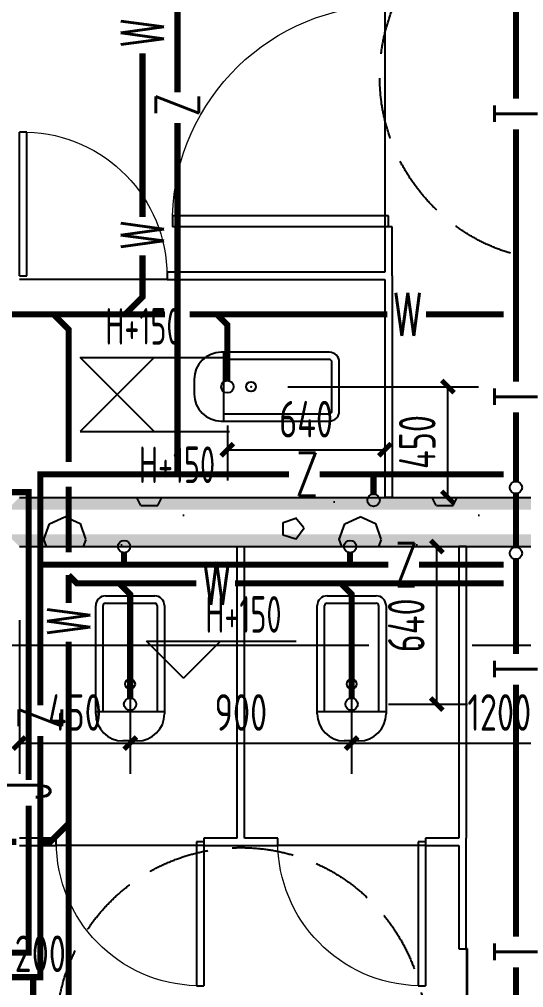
# Model space of a CAD drawing. Extents: x 175123 to 260190, y 15257 to 44959.
# Drawn here: x 185360 to 187409, y 36729 to 40664 of the extents above; entities that cross this region are included whole.
import ezdxf
from ezdxf.enums import TextEntityAlignment as Align
from ezdxf.xclip import XClip

# ---------------------------------------------------------------- set-up
doc = ezdxf.new("R2010")
doc.units = 0
doc.header["$LTSCALE"] = 1000
doc.header["$MEASUREMENT"] = 0
doc.header["$XCLIPFRAME"] = 2
for name, pattern in [('13#结构梁$0$X-104 13#平面$0$DOTE', [2.4200000000000004, 2, -0.2, 0.02, -0.2]), ('X-104 13#平面$0$DASH', [0.35, 0.25, -0.1]), ('X-104 13#平面$0$DOTE', [2.4200000000000004, 2, -0.2, 0.02, -0.2])]:
    doc.linetypes.add(name, pattern=pattern)
for name, color, linetype in [('01-标注_标高', 200, 'Continuous'), ('13#结构梁$0$X-104 13#平面$0$A_AXIS-轴线', 36, '13#结构梁$0$X-104 13#平面$0$DOTE'), ('AXIS_TEXT', 7, 'Continuous'), ('EQUIP_污水', 7, 'Continuous'), ('PIPE-中水', 122, 'Continuous'), ('PIPE-污水', 2, 'Continuous'), ('PIPE-给水', 3, 'Continuous'), ('PIPE-通气', 30, 'Continuous'), ('PUB_WALL', 9, 'Continuous'), ('TEXT_中水', 7, 'Continuous'), ('TEXT_污水', 7, 'Continuous'), ('TEXT_给水', 7, 'Continuous'), ('TEXT_通气', 7, 'Continuous'), ('TWT_DIM', 3, 'Continuous'), ('VPIPE-中水', 122, 'TG_Z'), ('VPIPE-通气', 3, 'Continuous'), ('X-104 13#平面$0$A-I_卫-洁具', 241, 'Continuous'), ('X-104 13#平面$0$A-I_卫-隔断', 214, 'Continuous'), ('X-104 13#平面$0$A_AXIS-轴线', 36, 'X-104 13#平面$0$DOTE'), ('X-104 13#平面$1$05-填充_天正', 26, 'Continuous'), ('X-104 13#平面$1$A_STR-砌块墙', 121, 'Continuous'), ('图层1', 7, 'Continuous')]:
    doc.layers.add(name, color=color, linetype=linetype)
doc.styles.add('_TCH_DIM', font='ros1.shx', dxfattribs={"bigfont": 'jd.shx'})
doc.styles.add('_TCH_DIM_T3', font='ROS1', dxfattribs={"width": 0.8, "bigfont": 'JD'})
doc.styles.add('_TWT_PIPETEXT', font='SIMPLEX', dxfattribs={"width": 0.8, "height": 3.5, "bigfont": 'HZTXT'})
doc.styles.add('COMPLEX', font='COMPLEX')
doc.styles.add('TG_LINETYPE', font='SIMPLEX', dxfattribs={"width": 0.8, "height": 3, "bigfont": 'HZTXT'})
doc.styles.add('图签信息$0$华文细黑', font='STXIHEI.TTF', dxfattribs={"height": 10})
doc.linetypes.add('TG_Z', pattern='A,2,-0.3,["Z",TG_LINETYPE,S=0.1,R=0,X=-0.23,Y=-0.15],0', length=2.3)
doc.dimstyles.new('_TWT_ARCH&&50', dxfattribs={"dimtxt": 148.75, "dimasz": 50, "dimexe": 125, "dimexo": 150, "dimgap": 50, "dimtad": 1, "dimdec": 0, "dimzin": 0, "dimdsep": 46, "dimtxsty": '_TCH_DIM_T3', "dimblk": 'ARCHTICK', "dimcen": 0.09, "dimclrt": 7, "dimazin": 2, "dimtfac": 1, "dimtdec": 0, "dimtix": 1, "dimtmove": 2, "dimatfit": 3, "dimfxl": 0, "dimtolj": 1, "dimtzin": 0, "dimarcsym": 0})

# ---------------------------------------------------------------- blocks, each defined once
blk = doc.blocks.new('X-104 13#平面')
at = {"layer": 'PUB_WALL'}
for points in [[(50300.00000000657, 14999.99999999969), (53300.00000000657, 14999.99999999969), (53350.00000000649, 14949.99999999972), (50250.00000000645, 14949.99999999972)], [(50300.00000000648, 14799.99999999969), (53300.00000000651, 14799.99999999969), (53350.00000000651, 14849.99999999969), (50250.00000000661, 14849.99999999969)]]:
    blk.add_hatch(color=0, dxfattribs=at).paths.add_polyline_path(points)
at = {"layer": 'X-104 13#平面$1$05-填充_天正'}
h = blk.add_hatch(dxfattribs=at)
h.set_pattern_fill('加气混凝土', color=0, scale=100, style=0)
h.set_pattern_definition([(0, (354, -366), (600, 1200), [0, -1200]), (0, (-348, -528), (600, 1200), [0, -1200]), (0, (42, -540), (600, 1200), [0, -1200]), (0, (468, -186), (600, 1200), [0, -1200]), (0, (-30, -600), (600, 1200), [0, -1200]), (0, (588, 570), (600, 1200), [0, -1200]), (0, (222, 474), (600, 1200), [0, -1200]), (0, (413.9999999999999, 324), (600, 1200), [0, -1200]), (0, (-564, 300), (600, 1200), [0, -1200]), (0, (24, 246), (600, 1200), [0, -1200]), (0, (-204, -60), (600, 1200), [0, -1200]), (0, (-192, -509.9999999999999), (600, 1200), [0, -1200]), (0, (258, -558), (600, 1200), [0, -1200]), (0, (588, -30), (600, 1200), [0, -1200]), (0, (-534, -216), (600, 1200), [0, -1200]), (0, (-432, -12), (600, 1200), [0, -1200]), (0, (36, -96), (600, 1200), [0, -1200]), (0, (-132, -270), (600, 1200), [0, -1200]), (0, (-228, 126), (600, 1200), [0, -1200]), (0, (-78, 576), (600, 1200), [0, -1200]), (0, (-486.0000000000001, -468), (600, 1200), [0, -1200]), (0, (174, 330), (600, 1200), [0, -1200]), (0, (-384, 348), (600, 1200), [0, -1200]), (0, (-480, 504), (600, 1200), [0, -1200]), (130.601294, (514.285716, 194.285712), (-2999.999966861969, 3600.000015739533), [52.683108, -22074.222]), (18.4349488, (428.571432, 217.142856), (2999.999988936139, 1199.999991146445), [54.21048, -7535.2558]), (90, (428.571432, 165.714288), (600.0000000000001, 1200), [51.428568, -2348.5713]), (161.565051, (480, 148.571424), (-3000.000015105215, 1199.999910544823), [54.21048, -7535.2558]), (53.1301023, (480, 148.571424), (600.0000011342403, 1199.99999943288), [57.14286, -5942.856999999999]), (135, (525.714288, -462.85704), (-600.0000725322863, 1199.999918790402), [48.48732, -3345.6252]), (45, (457.142856, -462.85704), (599.9999961647541, 1199.999995157935), [48.48732, -3345.6252]), (135, (491.428572, -497.1428400000001), (-600.0000725322863, 1199.999918790402), [48.48732, -3345.6252]), (45, (491.428572, -497.1428400000001), (599.9999961647541, 1199.999995157935), [48.48732, -3345.6252]), (116.565051, (-51.42852, 342.857148), (-0.0001043859734650709, 2399.999934707041), [63.887652, -1277.753]), (180, (-79.99991999999999, 399.999996), (-599.9999999999998, 1200), [68.571432, -1131.4285]), (63.43494880000001, (-177.1428, 342.857148), (5.432290706153253e-06, 2399.999988372672), [63.887652, -1277.753]), (116.565051, (-148.5714, 285.714288), (-0.0001043859734650709, 2399.999934707041), [63.887652, -1277.753]), (0, (-148.5714, 285.714288), (600, 1200), [68.571432, -1131.4285]), (63.43494880000001, (-79.99991999999999, 285.714288), (5.432290706153253e-06, 2399.999988372672), [63.887652, -1277.753]), (107.102728, (399.999996, -62.85708000000001), (-1799.999931184909, 6000.000009680287), [77.72269200000001, -32565.805]), (143.972626, (377.142852, 11.428572), (-11399.99985547618, 8399.999990492668), [77.72269200000001, -16244.04]), (180, (314.285712, 57.14286), (-599.9999999999998, 1200), [74.285712, -1125.7142]), (36.02737329999999, (177.14286, 11.428572), (11399.99991575318, 8399.99990944439), [77.72269200000001, -16244.04]), (71.5650511, (154.285716, -57.14279999999999), (1800.000009240657, 5999.99998966958), [72.280632, -7517.185600000001]), (107.102728, (177.14286, -131.42856), (-1799.999931184909, 6000.000009680287), [77.72269200000001, -32565.805]), (143.972626, (240, -177.1428), (-11399.99985547618, 8399.999990492668), [77.72269200000001, -16244.04]), (0, (240, -177.1428), (600, 1200), [74.285712, -1125.7142]), (36.02737329999999, (314.285712, -177.1428), (11399.99991575318, 8399.99990944439), [77.72269200000001, -16244.04]), (71.5650511, (377.142852, -131.42856), (1800.000009240657, 5999.99998966958), [72.280632, -7517.185600000001]), (150.255118, (411.428568, 497.142852), (-1800.000004260273, 1199.999985130039), [46.07004, -9628.639200000001]), (90, (371.428572, 474.28572), (600.0000000000001, 1200), [45.714288, -2354.2855]), (29.7448813, (371.428572, 474.28572), (1800.000001060037, 1199.999994395642), [46.07004, -9628.639200000001]), (116.565051, (131.428572, -354.28572), (-0.0001043859734650709, 2399.999934707041), [63.887652, -1277.753]), (168.690067, (102.857148, -297.1428), (-5400.000004006199, 1199.999969888218), [58.274508, -12179.371]), (41.18592510000001, (0, -325.7142), (14999.99990911732, 13199.99988457684), [60.743688, -25451.604]), (90, (0, -382.85712), (600.0000000000001, 1200), [57.14286, -2342.857]), (138.814074, (45.714288, -422.85708), (-14999.99973338043, 13200.0000840726), [60.743688, -25451.604]), (16.6992442, (45.714288, -422.85708), (19799.99985103278, 5999.99993715613), [59.6589, -24997.075]), (60.9453959, (102.857148, -405.71424), (599.9999984077513, 1199.99998938541), [58.83217200000001, -24650.679]), (109.983106, (-371.42856, 148.571424), (-3000.000011299861, 8399.999977770043), [66.88400399999998, -28024.39499999999]), (155.556045, (-394.28568, 211.428576), (-7800.000029732115, 3599.999925205931), [69.045972, -28930.263]), (24.4439547, (-519.99996, 211.428576), (7800.000003890955, 3599.999982684802), [69.045972, -28930.263]), (70.01689340000001, (-542.85708, 148.571424), (3000.000009044286, 8399.999979161448), [66.88400399999999, -28024.395]), (109.983106, (-519.99996, 85.71428399999999), (-3000.000011299861, 8399.999977770043), [66.88400399999998, -28024.39499999999]), (160.016893, (-457.14276, 62.85714), (-3000.000001763259, 1199.999945333349), [66.88400399999999, -13978.755]), (19.9831065, (-457.14276, 62.85714), (2999.999983528817, 1199.999998096056), [66.88400399999999, -13978.755]), (70.01689340000001, (-394.28568, 85.71428399999999), (3000.000009044286, 8399.999979161448), [66.88400399999999, -28024.395]), (122.005383, (74.285712, 39.999996), (-600.0000805229399, 1199.999938741572), [53.908464, -11266.868]), (18.4349488, (-5.71428, 68.571432), (2999.999988936139, 1199.999991146445), [54.21048, -7535.2558]), (90, (-5.71428, 17.142852), (600.0000000000001, 1200), [51.428568, -2348.5713]), (161.565051, (45.714288, 0), (-3000.000015105215, 1199.999910544823), [54.21048, -7535.2558]), (54.46232220000002, (45.714288, 0), (4199.999993914518, 5999.999991012131), [49.15614, -20596.423]), (116.565051, (-274.28568, -251.42856), (-0.0001043859734650709, 2399.999934707041), [63.887652, -1277.753]), (180, (-302.85708, -194.28564), (-599.9999999999998, 1200), [62.85714, -1137.1428]), (59.0362434, (-399.99996, -251.42856), (600.000001953063, 1199.999994175555), [66.63945599999998, -13927.644]), (120.963756, (-365.71428, -308.57136), (-600.0000819959288, 1199.999944893199), [66.639456, -13927.644]), (0, (-365.71428, -308.57136), (600, 1200), [62.85714, -1137.1428]), (63.43494880000001, (-302.85708, -308.57136), (5.432290706153253e-06, 2399.999988372672), [63.887652, -1277.753])])
h.paths.add_polyline_path([(50250.00000000645, 14949.99999999972), (50250.00000000661, 14849.99999999969), (50300.00000000648, 14799.99999999969), (53300.00000000651, 14799.99999999969), (53350.00000000651, 14849.99999999969), (53366.66666667321, 14899.99999999969), (53350.00000000649, 14949.99999999972), (53300.00000000657, 14999.99999999969), (50300.00000000657, 14999.99999999969)])
at = {"color": 0}
for p, q in [((50300.00000000795, 15899.99999999969), (50300.00000000795, 16484.99999999969)), ((50330.00000000795, 16484.99999999969), (50300.00000000795, 16484.99999999969)), ((50330.00000000795, 15899.99999999969), (50330.00000000795, 16484.99999999969)), ((51800.00000000658, 16144.99999998814), (50922.50000000658, 16144.99999998814)), ((50922.50000000658, 16144.99999998814), (50922.50000000658, 16099.99999998814)), ((51800.00000000658, 16099.99999998814), (51800.00000000658, 16144.99999998814)), ((51800.00000000658, 16099.99999998814), (50922.50000000658, 16099.99999998814)), ((50300.00000000795, 15899.99999999969), (50330.00000000795, 15899.99999999969)), ((51559.99999999657, 15589.78343880493, 1e-08), (51120.34357101681, 15589.78343880493, 1e-08)), ((51130.34357101682, 15310.21656119445, 1e-08), (51130.34357101681, 15589.78343880493, 1e-08)), ((51559.99999999657, 15559.78343880494, 1e-08), (51130.34357101681, 15559.78343880493, 1e-08)), ((51569.99999999658, 15350.21656119445, 1e-08), (51569.99999999657, 15549.78343880493, 1e-08)), ((51599.99999999658, 15350.21656119445, 1e-08), (51599.99999999657, 15549.78343880493, 1e-08)), ((51010.34357101681, 15479.78343880493, 1e-08), (51010.34357101681, 15420.21656119445, 1e-08)), ((51120.34357101681, 15310.21656119445, 1e-08), (51559.99999999658, 15310.21656119445, 1e-08)), ((51130.34357101681, 15340.21656119445, 1e-08), (51559.99999999658, 15340.21656119445, 1e-08)), ((50650.21656120129, 14599.99999998968, 1e-08), (50849.78343881178, 14599.99999998968, 1e-08)), ((51550.21656120129, 14599.99999998968, 1e-08), (51749.78343881178, 14599.99999998968, 1e-08)), ((50650.21656120129, 14569.99999998968, 1e-08), (50849.78343881178, 14569.99999998968, 1e-08)), ((51550.21656120129, 14569.99999998968, 1e-08), (51749.78343881178, 14569.99999998968, 1e-08)), ((50610.2165612013, 14120.34357100992, 1e-08), (50610.2165612013, 14559.99999998968, 1e-08)), ((50640.2165612013, 14130.34357100992, 1e-08), (50640.2165612013, 14559.99999998968, 1e-08)), ((50859.78343881178, 14559.99999998968, 1e-08), (50859.78343881178, 14130.34357100992, 1e-08)), ((50889.78343881178, 14559.99999998968, 1e-08), (50889.78343881178, 14120.34357100992, 1e-08)), ((51510.2165612013, 14120.34357100992, 1e-08), (51510.2165612013, 14559.99999998968, 1e-08)), ((51540.2165612013, 14130.34357100992, 1e-08), (51540.2165612013, 14559.99999998968, 1e-08)), ((51759.78343881178, 14559.99999998968, 1e-08), (51759.78343881178, 14130.34357100992, 1e-08)), ((51789.78343881178, 14559.99999998968, 1e-08), (51789.78343881178, 14120.34357100992, 1e-08)), ((50610.2165612013, 14130.34357100992, 1e-08), (50889.78343881178, 14130.34357100992, 1e-08)), ((51510.2165612013, 14130.34357100992, 1e-08), (51789.78343881178, 14130.34357100992, 1e-08)), ((50779.78343881178, 14010.34357100992, 1e-08), (50720.2165612013, 14010.34357100992, 1e-08)), ((51679.78343881178, 14010.34357100992, 1e-08), (51620.2165612013, 14010.34357100992, 1e-08)), ((51020.00000000653, 13599.99999999962), (51020.00000000653, 13014.99999999962)), ((51050.00000000653, 13599.99999999962), (51020.00000000653, 13599.99999999962)), ((51050.00000000653, 13599.99999999962), (51050.00000000653, 13014.99999999962)), ((51920.00000000612, 13599.99999999962), (51920.00000000612, 13014.99999999962)), ((51950.00000000612, 13599.99999999962), (51920.00000000612, 13599.99999999962)), ((51950.00000000612, 13599.99999999962), (51950.00000000612, 13014.99999999962)), ((51020.00000000653, 13014.99999999962), (51050.00000000653, 13014.99999999962)), ((51920.00000000612, 13014.99999999962), (51950.00000000612, 13014.99999999962))]:
    blk.add_line(p, q, dxfattribs=at)
at = {"color": 0, "linetype": 'Continuous'}
for p, q in [((52115.00000000658, 13164.99999998803), (52116.35079747384, 13164.99999998803)), ((52120.59854015083, 13164.99999998803), (52116.35079747384, 13164.99999998803)), ((52116.35079747384, 13164.99999998803), (52116.35079747384, 12264.99999998803)), ((52120.59854015083, 12264.99999998803), (52120.59854015083, 13164.99999998803))]:
    blk.add_line(p, q, dxfattribs=at)
at = {"color": 0}
for centre in [(51241.38539879512, 15449.99999999969, 1e-08), (50750.00000000653, 14241.38539878821, 1e-08), (51650.00000000653, 14241.38539878821, 1e-08)]:
    blk.add_circle(centre, 20, dxfattribs=at)
for centre, radius, start, end in [((51120.34357101681, 15479.78343880493, 1e-08), 110, 90, 180), ((51559.99999999657, 15549.78343880493, 1e-08), 40, 0, 90), ((51559.99999999657, 15549.78343880494, 1e-08), 10, 0, 90), ((51120.34357101681, 15420.21656119445, 1e-08), 110, 180, 270), ((51559.99999999658, 15350.21656119445, 1e-08), 10, 270, 0), ((51559.99999999659, 15350.21656119445, 1e-08), 39.99999999999636, 269.9999999999896, 359.9999999999948), ((50650.21656120129, 14559.99999998968, 1e-08), 39.99999999999272, 90, 180.0000000000053), ((50849.78343881178, 14559.99999998968, 1e-08), 40, 0, 90), ((51550.21656120129, 14559.99999998968, 1e-08), 39.99999999999272, 90, 180.0000000000053), ((51749.78343881178, 14559.99999998968, 1e-08), 40, 0, 90), ((50650.2165612013, 14559.99999998968, 1e-08), 10, 90, 180), ((50849.78343881178, 14559.99999998968, 1e-08), 10, 0, 90), ((51550.2165612013, 14559.99999998968, 1e-08), 10, 90, 180), ((51749.78343881178, 14559.99999998968, 1e-08), 10, 0, 90), ((50720.2165612013, 14120.34357100992, 1e-08), 110, 180.000000000001, 270), ((50779.78343881178, 14120.34357100992, 1e-08), 110, 270, 0), ((51620.2165612013, 14120.34357100992, 1e-08), 110, 180.000000000001, 270), ((51679.78343881178, 14120.34357100992, 1e-08), 110, 270, 0)]:
    blk.add_arc(centre, radius, start, end, dxfattribs=at)
at = {"color": 0, "lineweight": 13, "extrusion": (0, 0, -0.9999999999999998)}
blk.add_ellipse((51800.00000000658, 16122.49999998814), major_axis=(-620.4862004911975, 620.4862004911975), ratio=0.999999999999996, start_param=5.523430979922254, end_param=7.068583470577036, dxfattribs=at)
at = {"color": 0, "lineweight": 13, "extrusion": (0, 0, -1)}
for centre, start_param, end_param in [((50315.00000000795, 15899.99999999969), 0.8110419995375664, 2.356194490192344), ((51035.00000000653, 13599.99999999962), 3.95263465312736, 5.497787143782137), ((51935.00000000612, 13599.99999999962), 3.95263465312736, 5.497787143782137)]:
    blk.add_ellipse(centre, major_axis=(-413.6574669941309, 413.6574669941307), ratio=0.9999999999999988, start_param=start_param, end_param=end_param, dxfattribs=at)
at = {"color": 0}
for p in [(51241.38539879512, 15449.99999999969, 1e-08), (51600.00000000658, 15449.99999999969), (50750.00000000653, 14599.99999999968), (51650.00000000653, 14599.99999999968), (50750.00000000653, 14241.38539878821, 1e-08), (51650.00000000653, 14241.38539878821, 1e-08)]:
    blk.add_point(p, dxfattribs=at)
at = {"layer": '13#结构梁$0$X-104 13#平面$0$A_AXIS-轴线', "color": 0, "linetype": '13#结构梁$0$X-104 13#平面$0$DOTE'}
blk.add_line((60408.42161477101, 80399.99996565212), (-2925.015303174965, 80400.00071360095), dxfattribs=at)
at = {"layer": 'X-104 13#平面$0$A-I_卫-洁具', "color": 0, "linetype": 'X-104 13#平面$0$DASH'}
for centre in [(52514.05931684322, 16709.77719068032), (51200.00000000597, 12826.5709121621)]:
    blk.add_circle(centre, 750, dxfattribs=at)
at = {"layer": 'X-104 13#平面$0$A-I_卫-隔断', "color": 0}
for p, q in [((51785.00000000658, 16999.99999998814), (51785.00000000658, 16099.99999998814)), ((51815.00000000658, 16099.99999998908), (51785.00000000656, 16099.99999998907)), ((51785.00000000656, 16099.99999998907), (51785.00000000657, 15914.99999999967)), ((51815.00000000658, 15899.99999999969), (51815.00000000658, 16099.99999998908)), ((51785.00000000657, 15914.99999999967), (50900.00000000795, 15914.99999999966)), ((50900.00000000795, 15914.99999999966), (50900.00000000795, 15884.99999999971)), ((51815.00000000658, 15899.99999999969), (51815.00000000658, 14999.99999999969)), ((50900.00000000795, 15884.99999999969), (50300.00000000795, 15884.99999999969)), ((50900.00000000795, 15884.99999999971), (51785.00000000659, 15884.99999999967)), ((51785.00000000659, 15884.99999999967), (51785.00000000658, 14999.99999999969)), ((51815.00000000658, 14999.99999999969), (51785.00000000658, 14999.99999999969)), ((51185.00000000652, 13614.99999999973), (51185.00000000653, 14799.99999999968)), ((51185.00000000653, 14799.99999999968), (51215.00000000653, 14799.99999999968)), ((51215.00000000662, 13614.9999999996), (51215.00000000653, 14799.99999999968)), ((52085.00000000658, 14799.99999999968), (52085.00000000658, 13614.9999999996)), ((52115.00000000658, 14799.99999999968), (52085.00000000658, 14799.99999999968)), ((52115.00000000658, 14799.99999999968), (52115.00000000658, 13614.99999999962)), ((50450.00000000596, 13614.99999999984), (50300.00000000666, 13614.99999999973)), ((50300.00000000644, 13584.9999999996), (50450.00000000596, 13584.99999999953)), ((50450.00000000596, 13584.99999999953), (50450.00000000596, 13614.99999999984)), ((51050.00000000653, 13584.99999999962), (50450.00000000653, 13584.99999999962)), ((51185.00000000652, 13614.99999999973), (51050.00000000597, 13614.99999999984)), ((51050.00000000597, 13614.99999999984), (51050.00000000597, 13584.99999999955)), ((51050.00000000597, 13584.99999999955), (51200.00000000653, 13584.99999999962)), ((51200.00000000653, 13584.99999999962), (51350.00000000596, 13584.99999999965)), ((51350.00000000596, 13614.99999999959), (51215.00000000662, 13614.9999999996)), ((51350.00000000596, 13584.99999999965), (51350.00000000596, 13614.99999999959)), ((51950.00000000612, 13584.99999999962), (51350.00000000612, 13584.99999999962)), ((52085.00000000658, 13614.9999999996), (51950.00000000596, 13614.99999999959)), ((51950.00000000596, 13614.99999999959), (51950.00000000597, 13584.99999999963)), ((51950.00000000597, 13584.99999999963), (52085.00000000658, 13584.99999999961)), ((52085.00000000658, 13584.99999999961), (52085.00000000655, 13164.99999998808)), ((52115.00000000658, 13164.99999998808), (52115.00000000658, 13614.99999999962)), ((52085.00000000655, 13164.99999998808), (52115.00000000658, 13164.99999998808))]:
    blk.add_line(p, q, dxfattribs=at)
at = {"layer": 'X-104 13#平面$0$A_AXIS-轴线', "color": 0, "linetype": 'X-104 13#平面$0$DOTE'}
for p, q in [((60408.42140219617, 80400), (-2925.01551574981, 80400)), ((39500, 14400.00000000007), (60408.42140219617, 14400.00000000009))]:
    blk.add_line(p, q, dxfattribs=at)
at = {"layer": 'X-104 13#平面$1$A_STR-砌块墙', "color": 0}
for p, q in [((50300.00000000657, 14999.99999999969), (53300.00000000657, 14999.99999999969)), ((50300.00000000648, 14799.99999999969), (53300.00000000651, 14799.99999999969))]:
    blk.add_line(p, q, dxfattribs=at)
at = {"color": 0, "style": '图签信息$0$华文细黑'}
for p in [(72170.31718589018, 105564.7669967284), (72170.31718589018, 43164.7669967284), (72170.31718589018, -19235.2330032716)]:
    blk.add_attdef('200X', text='', height=100, dxfattribs=at).set_placement(p, align=Align.BOTTOM_RIGHT)
at = {"layer": 'AXIS_TEXT', "color": 0, "style": 'COMPLEX'}
for height, width, p, p2 in [(448, 1.041666666666667, (-399.9999999999992, 156296.2506267914), (7.958078640513122e-13, 156296.2506267914)), (448, 1.041666666666667, (7800, 156296.2506267914), (8200, 156296.2506267914)), (448, 1.041666666666667, (12300, 156296.2506267914), (12700, 156296.2506267914)), (448, 1.041666666666667, (21300, 156296.2506267914), (21700, 156296.2506267914)), (448, 1.041666666666667, (30300, 156296.2506267914), (30700, 156296.2506267914)), (448, 1.041666666666667, (39300, 156296.2506267914), (39700, 156296.2506267914)), (448, 1.041666666666667, (48300, 156296.2506267914), (48700, 156296.2506267914)), (448, 1.041666666666667, (57300, 156296.2506267914), (57700, 156296.2506267914)), (448, 1.041666666666667, (-7525.015515749811, 142576), (-7125.015515749811, 142576)), (448, 1.041666666666667, (64743.47067045257, 142576), (65143.47067045257, 142576)), (448, 1.041666666666667, (-7525.015515749811, 139476.0000000001), (-7125.015515749811, 139476.0000000001)), (448, 1.041666666666667, (64743.47067045257, 138976.0000000001), (65143.47067045257, 138976.0000000001)), (448, 1.041666666666667, (-7525.015515749812, 133576), (-7125.015515749812, 133576)), (448, 1.041666666666667, (64743.47067045257, 133576), (65143.47067045257, 133576)), (448, 1.041666666666667, (-7525.015515749812, 124576), (-7125.015515749812, 124576)), (448, 1.041666666666667, (64743.47067045257, 124576), (65143.47067045257, 124576)), (448, 1.041666666666667, (-400.0000000000014, 112775.0139663166), (-1.335820343228988e-12, 112775.0139663166)), (448, 1.041666666666667, (7799.999999999998, 112775.0139663166), (8199.999999999998, 112775.0139663166)), (448, 1.041666666666667, (12300, 112775.0139663166), (12700, 112775.0139663166)), (448, 1.041666666666667, (21300, 112775.0139663166), (21700, 112775.0139663166)), (448, 1.041666666666667, (30300, 112775.0139663166), (30700, 112775.0139663166)), (448, 1.041666666666667, (39300, 112775.0139663166), (39700, 112775.0139663166)), (448, 1.041666666666667, (48300, 112775.0139663166), (48700, 112775.0139663166)), (448, 1.041666666666667, (57300, 112775.0139663166), (57700, 112775.0139663166)), (448, 1.041666666666667, (-399.999999999999, 89896.25062679139), (1.051603248924948e-12, 89896.25062679139)), (448, 1.041666666666667, (7800.000000000002, 89896.25062679139), (8200.000000000002, 89896.25062679139)), (448, 1.041666666666667, (12300, 89896.25062679139), (12700, 89896.25062679139)), (448, 1.041666666666667, (21300, 89896.25062679139), (21700, 89896.25062679139)), (448, 1.041666666666667, (30300, 89896.25062679139), (30700, 89896.25062679139)), (448, 1.041666666666667, (39300, 89896.25062679139), (39700, 89896.25062679139)), (448, 1.041666666666667, (48300, 89896.25062679139), (48700, 89896.25062679139)), (448, 1.041666666666667, (57300, 89896.25062679139), (57700, 89896.25062679139)), (448, 1.041666666666667, (-7525.015515749811, 80176), (-7125.015515749811, 80176)), (448, 1.041666666666667, (64743.47067045257, 80176), (65143.47067045257, 80176)), (448, 1.041666666666667, (-7525.015515749811, 77076.00000000009), (-7125.015515749811, 77076.00000000009)), (448, 1.041666666666667, (64743.47067045257, 76576.00000000009), (65143.47067045257, 76576.00000000009)), (448, 1.041666666666667, (-7525.015515749812, 71176.00000000003), (-7125.015515749812, 71176.00000000003)), (448, 1.041666666666667, (64743.47067045257, 71176.00000000003), (65143.47067045257, 71176.00000000003)), (448, 1.041666666666667, (-7525.015515749812, 62176), (-7125.015515749812, 62176)), (448, 1.041666666666667, (64743.47067045257, 62176), (65143.47067045257, 62176)), (448, 1.041666666666667, (-400.0000000000003, 50375.01396631659), (-3.410605131648481e-13, 50375.01396631659)), (448, 1.041666666666667, (7800, 50375.01396631659), (8200, 50375.01396631659)), (448, 1.041666666666667, (12300, 50375.01396631659), (12700, 50375.01396631659)), (448, 1.041666666666667, (21300, 50375.01396631659), (21700, 50375.01396631659)), (448, 1.041666666666667, (30300, 50375.01396631659), (30700, 50375.01396631659)), (448, 1.041666666666667, (39300, 50375.01396631659), (39700, 50375.01396631659)), (448, 1.041666666666667, (48300, 50375.01396631659), (48700, 50375.01396631659)), (448, 1.041666666666667, (57300, 50375.01396631659), (57700, 50375.01396631659)), (448, 1.041666666666667, (-399.999999999999, 27496.25062679139), (1.051603248924948e-12, 27496.25062679139)), (448, 1.041666666666667, (7800.000000000002, 27496.25062679139), (8200.000000000002, 27496.25062679139)), (448, 1.041666666666667, (12300, 27496.25062679139), (12700, 27496.25062679139)), (448, 1.041666666666667, (21300, 27496.25062679139), (21700, 27496.25062679139)), (448, 1.041666666666667, (30300, 27496.25062679139), (30700, 27496.25062679139)), (448, 1.041666666666667, (39300, 27496.25062679139), (39700, 27496.25062679139)), (448, 1.041666666666667, (48300, 27496.25062679139), (48700, 27496.25062679139)), (448, 1.041666666666667, (57300, 27496.25062679139), (57700, 27496.25062679139)), (448, 1.041666666666667, (-7525.015515749811, 17776), (-7125.015515749811, 17776)), (448, 1.041666666666667, (64743.47067045257, 17776), (65143.47067045257, 17776)), (448, 1.041666666666667, (-7525.015515749811, 14676.00000000009), (-7125.015515749811, 14676.00000000009)), (448, 1.041666666666667, (64743.47067045257, 14176.00000000009), (65143.47067045257, 14176.00000000009)), (448, 1.041666666666667, (-7525.015515749812, 8776.000000000031), (-7125.015515749812, 8776.000000000031)), (448, 1.041666666666667, (64743.47067045257, 8776.00000000003), (65143.47067045257, 8776.00000000003)), (448.0000000000001, 1.041666666666666, (-7525.015515749812, -223.9999999999995), (-7125.015515749812, -223.9999999999995)), (448.0000000000001, 1.041666666666667, (64743.47067045257, -224.000000000001), (65143.47067045257, -224.000000000001)), (448, 1.041666666666667, (-400.0000000000003, -12024.98603368341), (-3.410605131648481e-13, -12024.98603368341)), (448, 1.041666666666667, (7800, -12024.98603368341), (8200, -12024.98603368341)), (448, 1.041666666666667, (12300, -12024.98603368341), (12700, -12024.98603368341)), (448, 1.041666666666667, (21300, -12024.98603368341), (21700, -12024.98603368341)), (448, 1.041666666666667, (30300, -12024.98603368341), (30700, -12024.98603368341)), (448, 1.041666666666667, (39300, -12024.98603368341), (39700, -12024.98603368341)), (448, 1.041666666666667, (48300, -12024.98603368341), (48700, -12024.98603368341)), (448, 1.041666666666667, (57300, -12024.98603368341), (57700, -12024.98603368341))]:
    blk.add_attdef('A', text='', height=height, dxfattribs=dict(at, width=width)).set_placement(p, p2, align=Align.FIT)
blk = doc.blocks.new('$TwtSys$00000147')
blk.add_circle((0, 0, 1e-08), 1)
blk = doc.blocks.new('_ArchTick')
at = {"color": 0, "linetype": 'ByBlock', "const_width": 0.4}
blk.add_lwpolyline([(-0.5, -0.5), (0.5, 0.5)], dxfattribs=at)
blk = doc.blocks.new('*D317')
at = {"layer": 'Defpoints', "color": 0}
for p in [(185059.8480037503, 37321.2047597428), (185259.8480041287, 37321.2047597428), (185259.8480041287, 36728.88240577184)]:
    blk.add_point(p, dxfattribs=at)
at = {"layer": 'TWT_DIM', "color": 0, "lineweight": -2}
for p, q in [((185059.8480037503, 37171.2047597428), (185059.8480037503, 36603.88240577184)), ((185259.8480041287, 37171.2047597428), (185259.8480041287, 36603.88240577184)), ((185059.8480037503, 36728.88240577184), (185259.8480041287, 36728.88240577184))]:
    blk.add_line(p, q, dxfattribs=at)
at = {"layer": 'TWT_DIM', "color": 0, "lineweight": -2, "xscale": 50, "yscale": 50, "zscale": 50, "rotation": 180}
blk.add_blockref('_ArchTick', (185059.8480037503, 36728.88240577184), dxfattribs=at)
at = {"layer": 'TWT_DIM', "color": 0, "lineweight": -2, "xscale": 50, "yscale": 50, "zscale": 50}
blk.add_blockref('_ArchTick', (185259.8480041287, 36728.88240577184), dxfattribs=at)
at = {"layer": 'TWT_DIM', "color": 7, "insert": (185444.8480041287, 36866.38240577184), "char_height": 148.75, "attachment_point": 5, "style": '_TCH_DIM_T3'}
blk.add_mtext('\\A1;200', dxfattribs=at)
blk = doc.blocks.new('*D321')
at = {"layer": 'Defpoints', "color": 0}
for p in [(186204.8480041286, 39163.70475974269), (186844.8480041286, 39163.70475974269), (186844.8480041286, 38914.67338414126)]:
    blk.add_point(p, dxfattribs=at)
at = {"layer": 'TWT_DIM', "color": 0, "lineweight": -2}
for p, q in [((186204.8480041286, 39013.70475974269), (186204.8480041286, 38789.67338414126)), ((186844.8480041286, 39013.70475974269), (186844.8480041286, 38789.67338414126)), ((186204.8480041286, 38914.67338414126), (186844.8480041286, 38914.67338414126))]:
    blk.add_line(p, q, dxfattribs=at)
at = {"layer": 'TWT_DIM', "color": 0, "lineweight": -2, "xscale": 50, "yscale": 50, "zscale": 50, "rotation": 180}
blk.add_blockref('_ArchTick', (186204.8480041286, 38914.67338414126), dxfattribs=at)
at = {"layer": 'TWT_DIM', "color": 0, "lineweight": -2, "xscale": 50, "yscale": 50, "zscale": 50}
blk.add_blockref('_ArchTick', (186844.8480041286, 38914.67338414126), dxfattribs=at)
at = {"layer": 'TWT_DIM', "color": 7, "insert": (186524.8480041286, 39039.04838414126), "char_height": 148.75, "attachment_point": 5, "style": '_TCH_DIM_T3'}
blk.add_mtext('\\A1;640', dxfattribs=at)
blk = doc.blocks.new('*D322')
at = {"layer": 'Defpoints', "color": 0}
for p in [(186301.2334029171, 39171.2047597427), (187100.9642970255, 39171.2047597427), (186301.2334029171, 38721.2047597427)]:
    blk.add_point(p, dxfattribs=at)
at = {"layer": 'TWT_DIM', "color": 0, "lineweight": -2}
for p, q in [((186451.2334029171, 39171.2047597427), (187225.9642970255, 39171.2047597427)), ((187100.9642970255, 38721.2047597427), (187100.9642970255, 39171.2047597427)), ((186451.2334029171, 38721.2047597427), (187225.9642970255, 38721.2047597427))]:
    blk.add_line(p, q, dxfattribs=at)
at = {"layer": 'TWT_DIM', "color": 0, "lineweight": -2, "xscale": 50, "yscale": 50, "zscale": 50}
for p, rotation in [((187100.9642970255, 39171.2047597427), 90), ((187100.9642970255, 38721.2047597427), 270)]:
    blk.add_blockref('_ArchTick', p, dxfattribs=dict(at, rotation=rotation))
at = {"layer": 'TWT_DIM', "color": 7, "insert": (186976.5892970255, 38946.20475974273), "char_height": 148.75, "attachment_point": 5, "rotation": 90, "style": '_TCH_DIM_T3'}
blk.add_mtext('\\A1;450', dxfattribs=at)
blk = doc.blocks.new('*D328')
at = {"layer": 'Defpoints', "color": 0}
for p in [(185359.8480041285, 38371.62107581727), (185809.8480041285, 38371.62107581727), (185809.8480041285, 37722.68889362653)]:
    blk.add_point(p, dxfattribs=at)
at = {"layer": 'TWT_DIM', "color": 0, "lineweight": -2}
for p, q in [((185359.8480041285, 38221.62107581727), (185359.8480041285, 37597.68889362653)), ((185809.8480041285, 38221.62107581727), (185809.8480041285, 37597.68889362653)), ((185359.8480041285, 37722.68889362653), (185809.8480041285, 37722.68889362653))]:
    blk.add_line(p, q, dxfattribs=at)
at = {"layer": 'TWT_DIM', "color": 0, "lineweight": -2, "xscale": 50, "yscale": 50, "zscale": 50, "rotation": 180}
blk.add_blockref('_ArchTick', (185359.8480041285, 37722.68889362653), dxfattribs=at)
at = {"layer": 'TWT_DIM', "color": 0, "lineweight": -2, "xscale": 50, "yscale": 50, "zscale": 50}
blk.add_blockref('_ArchTick', (185809.8480041285, 37722.68889362653), dxfattribs=at)
at = {"layer": 'TWT_DIM', "color": 7, "insert": (185584.8480041285, 37847.06389362653), "char_height": 148.75, "attachment_point": 5, "style": '_TCH_DIM_T3'}
blk.add_mtext('\\A1;450', dxfattribs=at)
blk = doc.blocks.new('*D329')
at = {"layer": 'Defpoints', "color": 0}
for p in [(185809.8480041285, 38371.62107581727), (186709.8480041285, 38371.62107581727), (186709.8480041285, 37722.68889362653)]:
    blk.add_point(p, dxfattribs=at)
at = {"layer": 'TWT_DIM', "color": 0, "lineweight": -2}
for p, q in [((185809.8480041285, 38221.62107581727), (185809.8480041285, 37597.68889362653)), ((186709.8480041285, 38221.62107581727), (186709.8480041285, 37597.68889362653)), ((185809.8480041285, 37722.68889362653), (186709.8480041285, 37722.68889362653))]:
    blk.add_line(p, q, dxfattribs=at)
at = {"layer": 'TWT_DIM', "color": 0, "lineweight": -2, "xscale": 50, "yscale": 50, "zscale": 50, "rotation": 180}
blk.add_blockref('_ArchTick', (185809.8480041285, 37722.68889362653), dxfattribs=at)
at = {"layer": 'TWT_DIM', "color": 0, "lineweight": -2, "xscale": 50, "yscale": 50, "zscale": 50}
blk.add_blockref('_ArchTick', (186709.8480041285, 37722.68889362653), dxfattribs=at)
at = {"layer": 'TWT_DIM', "color": 7, "insert": (186259.8480041285, 37847.06389362653), "char_height": 148.75, "attachment_point": 5, "style": '_TCH_DIM_T3'}
blk.add_mtext('\\A1;900', dxfattribs=at)
blk = doc.blocks.new('*D330')
at = {"layer": 'Defpoints', "color": 0}
for p in [(186709.8480041285, 38371.62107581727), (187909.8480041285, 38371.62107581727), (187909.8480041285, 37722.68889362653)]:
    blk.add_point(p, dxfattribs=at)
at = {"layer": 'TWT_DIM', "color": 0, "lineweight": -2}
for p, q in [((186709.8480041285, 38221.62107581727), (186709.8480041285, 37597.68889362653)), ((187909.8480041285, 38221.62107581727), (187909.8480041285, 37597.68889362653)), ((186709.8480041285, 37722.68889362653), (187909.8480041285, 37722.68889362653))]:
    blk.add_line(p, q, dxfattribs=at)
at = {"layer": 'TWT_DIM', "color": 0, "lineweight": -2, "xscale": 50, "yscale": 50, "zscale": 50, "rotation": 180}
blk.add_blockref('_ArchTick', (186709.8480041285, 37722.68889362653), dxfattribs=at)
at = {"layer": 'TWT_DIM', "color": 0, "lineweight": -2, "xscale": 50, "yscale": 50, "zscale": 50}
blk.add_blockref('_ArchTick', (187909.8480041285, 37722.68889362653), dxfattribs=at)
at = {"layer": 'TWT_DIM', "color": 7, "insert": (187309.8480041285, 37847.06389362653), "char_height": 148.75, "attachment_point": 5, "style": '_TCH_DIM_T3'}
blk.add_mtext('\\A1;1200', dxfattribs=at)
blk = doc.blocks.new('*D341')
at = {"layer": 'Defpoints', "color": 0}
for p in [(186709.8480041285, 38521.20475974269), (187056.2471578502, 38521.20475974269), (186709.8480041285, 37881.2047597427)]:
    blk.add_point(p, dxfattribs=at)
at = {"layer": 'TWT_DIM', "color": 0, "lineweight": -2}
for p, q in [((186859.8480041285, 38521.20475974269), (187181.2471578502, 38521.20475974269)), ((187056.2471578502, 37881.2047597427), (187056.2471578502, 38521.20475974269)), ((186859.8480041285, 37881.2047597427), (187181.2471578502, 37881.2047597427))]:
    blk.add_line(p, q, dxfattribs=at)
at = {"layer": 'TWT_DIM', "color": 0, "lineweight": -2, "xscale": 50, "yscale": 50, "zscale": 50}
for p, rotation in [((187056.2471578502, 38521.20475974269), 90), ((187056.2471578502, 37881.2047597427), 270)]:
    blk.add_blockref('_ArchTick', p, dxfattribs=dict(at, rotation=rotation))
at = {"layer": 'TWT_DIM', "color": 7, "insert": (186931.8721578502, 38201.20475974273), "char_height": 148.75, "attachment_point": 5, "rotation": 90, "style": '_TCH_DIM_T3'}
blk.add_mtext('\\A1;640', dxfattribs=at)

msp = doc.modelspace()

# ---------------------------------------------------------------- hatches: boundary and pattern name
at = {"layer": 'PIPE-中水', "linetype": 'Continuous'}
for points in [[(185445.1057901531, 38815.1450105371), (185432.6057901535, 38815.14501053576), (185432.6057901534, 38827.64501053654)], [(185445.1057901531, 38815.1450105371), (185445.1057901535, 38827.64501053576), (185432.6057901534, 38827.64501053654)], [(185445.1057901534, 36771.20475972966), (185457.6057901535, 36771.20475974272), (185457.6057901534, 36758.70475973989)], [(185445.1057901534, 36771.20475972966), (185445.1057901535, 36758.70475974272), (185457.6057901534, 36758.70475973989)]]:
    msp.add_hatch(color=256, dxfattribs=at).paths.add_polyline_path(points)
at = {"layer": 'PIPE-污水', "linetype": 'Continuous'}
for points in [[(185859.8450002045, 39534.86817491226), (185868.6838349693, 39526.02934014404), (185872.3450002041, 39529.69050536851)], [(185859.8450002045, 39534.86817491226), (185872.3450002045, 39534.86817490886), (185872.3450002041, 39529.69050536851)], [(186204.8480041318, 39422.93725889653), (186213.6868388934, 39431.77609365401), (186217.3480041287, 39428.11492841825)], [(185559.9196491872, 39404.05135360942), (185568.7584839517, 39412.89018836673), (185572.4196491869, 39409.22902314267)], [(185559.9196491872, 39404.05135360942), (185572.4196491869, 39404.0513536019), (185572.4196491869, 39409.22902314267)], [(186204.8480041318, 39422.93725889653), (186217.3480041286, 39422.93725888918), (186217.3480041287, 39428.11492841825)], [(185593.7561343691, 38371.621067952), (185584.9172996091, 38362.78223318627), (185588.5784648301, 38359.12106794831)], [(185593.7561343691, 38371.621067952), (185593.756134374, 38359.12106795111), (185588.5784648301, 38359.12106794831)], [(185809.8480041285, 38327.86023109293), (185818.6868388933, 38336.69906585431), (185822.3480041285, 38333.03790061409)], [(185809.8480041285, 38327.86023109293), (185822.3480041285, 38327.86023108949), (185822.3480041285, 38333.03790061409)], [(186709.8480041293, 38327.86023109846), (186718.6868388933, 38336.69906585431), (186722.3480041292, 38333.03790061965)], [(186709.8480041293, 38327.86023109846), (186722.3480041285, 38327.86023108949), (186722.3480041292, 38333.03790061965)], [(185485.8512520556, 37321.20475974294), (185485.8512520638, 37308.7047597428), (185491.0289215934, 37308.70475974361)], [(185485.8512520556, 37321.20475974294), (185494.6900868287, 37312.36592497797), (185491.0289215934, 37308.70475974361)]]:
    msp.add_hatch(color=256, dxfattribs=at).paths.add_polyline_path(points)
at = {"layer": 'PIPE-给水', "linetype": 'Continuous'}
for points in [[(185397.8089048688, 38742.66434329108), (185410.3089048689, 38742.66434329131), (185410.308904869, 38755.16434329082)], [(185397.8089048688, 38742.66434329108), (185397.808904869, 38755.16434329107), (185410.308904869, 38755.16434329082)], [(185397.8089048688, 36871.20475974296), (185397.8089048689, 36858.70475974272), (185410.308904869, 36858.7047597424)], [(185397.8089048688, 36871.20475974296), (185410.3089048689, 36871.20475974272), (185410.308904869, 36858.7047597424)]]:
    msp.add_hatch(color=256, dxfattribs=at).paths.add_polyline_path(points)

# ---------------------------------------------------------------- linework, layer by layer
at = {"layer": '01-标注_标高'}
for p, q in [((185756.8642011144, 39139.56564682005), (185606.8642011144, 39289.56564682005)), ((185606.8642011144, 39289.56564682005), (186214.1358084065, 39289.56564682005)), ((185756.8642011144, 39139.56564682005), (185906.8642011144, 39289.56564682005)), ((185756.8642011144, 39139.56564682005), (185606.8642011144, 38989.56564682005)), ((185756.8642011144, 39139.56564682005), (185906.8642011144, 38989.56564682005)), ((185606.8642011144, 38989.56564682005), (186214.1358084065, 38989.56564682005)), ((186026.6912414137, 37986.31325115467), (185876.6912414137, 38136.31325115467)), ((185876.6912414137, 38136.31325115467), (186483.9628487058, 38136.31325115467)), ((186026.6912414137, 37986.31325115467), (185876.6912414137, 38136.31325115467)), ((185876.6912414137, 38136.31325115467), (186483.9628487058, 38136.31325115467)), ((186026.6912414137, 37986.31325115467), (185876.6912414137, 38136.31325115467)), ((185876.6912414137, 38136.31325115467), (186483.9628487058, 38136.31325115467)), ((186026.6912414137, 37986.31325115467), (186176.6912414137, 38136.31325115467)), ((186026.6912414137, 37986.31325115467), (186176.6912414137, 38136.31325115467)), ((186026.6912414137, 37986.31325115467), (186176.6912414137, 38136.31325115467))]:
    msp.add_line(p, q, dxfattribs=at)
at = {"layer": 'PIPE-中水', "linetype": 'Continuous', "ltscale": 0.5, "const_width": 25}
for points in [[(186002.0601446552, 40368.00668326477), (186002.0601446552, 41146.85720098768)], [(186002.0601446552, 38815.14501053576), (186002.0601446552, 40243.3400165981)], [(185445.1057901535, 38815.14501053576), (185445.1057901535, 38447.64160705232)], [(185445.1057901535, 38815.14501053576), (186002.0601446552, 38815.14501053576)], [(186002.0601446552, 38815.14501053576), (186455.9657341893, 38815.14501053576)], [(186580.632400856, 38815.14501053576), (186798.8361158413, 38815.14501053576)], [(186798.8361158413, 38815.14501053576), (186798.8361158413, 38734.37310714497)], [(186798.8361158413, 38815.14501053576), (187327.4351963787, 38815.14501053576)], [(185785.3182677044, 38447.64160705232), (185785.3182677044, 38496.20475974275)], [(186703.5023116137, 38447.64160705232), (186703.5023116137, 38496.20475974275)], [(185445.1057901535, 38447.64160705232), (185785.3182677044, 38447.64160705232)], [(185445.1057901535, 38447.64160705232), (185445.1057901535, 37876.65765052346)], [(185785.3182677044, 38447.64160705232), (186703.5023116137, 38447.64160705232)], [(186703.5023116137, 38447.64160705232), (186858.7433574626, 38447.64160705232)], [(186983.4100241293, 38447.64160705232), (187327.4351963787, 38447.64160705232)], [(185445.1057901535, 37751.99098385678), (185445.1057901535, 36771.20475974272)], [(185064.7357888894, 36771.20475974272), (185416.1133944235, 36771.20475974272)], [(185416.1133944235, 36771.20475974272), (185416.1133944235, 36596.74755364508)], [(185416.1133944235, 36771.20475974272), (185445.1057901535, 36771.20475974272)]]:
    msp.add_lwpolyline(points, dxfattribs=at)
at = {"layer": 'PIPE-污水', "linetype": 'Continuous', "ltscale": 0.5, "const_width": 25}
for points in [[(185859.8450002045, 40526.66472848367), (185859.8450002045, 39861.46752687977)], [(185859.8450002045, 39704.8008602131), (185859.8450002045, 39534.86817490886)], [(185859.8450002045, 39534.86817490886), (185790.1750096954, 39465.19818439981)], [(185440.7728183868, 39465.19818440187), (184999.7930486475, 39465.19818440187)], [(185440.7728183871, 39465.19818440166), (185439.0520106554, 39466.91899213337)], [(185498.7728183871, 39465.19818440187), (185440.7728183868, 39465.19818440187)], [(185559.9196491869, 39404.0513536019), (185498.7728183871, 39465.19818440166)], [(185790.1750096954, 39465.19818440187), (185498.7728183871, 39465.19818440187)], [(185952.0601446552, 39465.19818440187), (185790.1750096954, 39465.19818440187)], [(186162.5870786334, 39465.19818440187), (186052.0601446552, 39465.19818440187)], [(186162.5870786248, 39465.19818439295), (186159.9140622428, 39467.87120077493)], [(186204.8480041286, 39422.93725888918), (186162.5870786248, 39465.19818439295)], [(186855.4844832428, 39465.19818440187), (186162.5870786334, 39465.19818440187)], [(187327.4351963788, 39465.19818440187), (187012.1511499095, 39465.19818440187)], [(186204.8480041286, 39196.2047597427), (186204.8480041286, 39422.93725888919)], [(185559.9196491869, 38865.14501053576), (185559.9196491869, 39404.0513536019)], [(185559.9196491869, 38497.64160705232), (185559.9196491869, 38765.14501053576)], [(185593.756134374, 38371.62106795111), (185559.9196491821, 38405.45755314296)], [(185559.9196491869, 38292.19204206136), (185559.9196491869, 38405.45755314754)], [(185766.0871672669, 38371.62106795111), (185593.756134374, 38371.62106795111)], [(185809.8480041285, 38327.86023108949), (185766.0871672669, 38371.62106795111)], [(186078.6576967738, 38371.62106795111), (185766.0871672669, 38371.62106795111)], [(186666.0871672669, 38371.62106795111), (186235.3243634404, 38371.62106795111)], [(186709.8480041285, 38327.86023108949), (186666.0871672669, 38371.62106795111)], [(187327.4351963787, 38371.62106795111), (186666.0871672669, 38371.62106795111)], [(185809.8480041285, 37906.2047597427), (185809.8480041285, 38327.86023108948)], [(186709.8480041285, 37906.2047597427), (186709.8480041285, 38327.86023108948)], [(185559.9196491869, 37395.2731568663), (185559.9196491869, 38135.52537539469)], [(185485.8512520638, 37321.2047597428), (185559.9196491869, 37395.27315686584)], [(185559.9196491869, 36596.74755364508), (185559.9196491869, 37395.2731568663)], [(185084.8480037503, 37321.2047597428), (185347.8089048689, 37321.2047597428)], [(185447.8089048689, 37321.2047597428), (185485.8512520638, 37321.2047597428)]]:
    msp.add_lwpolyline(points, dxfattribs=at)
at = {"layer": 'PIPE-给水', "linetype": 'Continuous', "ltscale": 0.5, "const_width": 25}
for points in [[(185135.8005173091, 38742.66434329107), (185397.808904869, 38742.66434329107)], [(185397.8089048689, 37572.0206707262), (185397.8089048689, 38742.66434329131)], [(185397.8089048689, 36871.20475974272), (185397.8089048689, 37468.68733739287)], [(184629.8539932011, 36871.20475974272), (185397.8089048689, 36871.20475974272)]]:
    msp.add_lwpolyline(points, dxfattribs=at)
at = {"layer": 'PIPE-通气', "linetype": 'Continuous', "ltscale": 0.5, "const_width": 25}
for points in [[(187377.4351963789, 40341.94985681768), (187377.4351963789, 41209.45879679875)], [(187377.4351963787, 39191.81848301341), (187377.4351963789, 40217.28319015101)], [(187377.4351963787, 38786.45140681107), (187377.4351963787, 39067.15181634674)], [(187377.4351963787, 38519.55115978105), (187377.4351963787, 38736.45140681107)], [(187377.4351963786, 38084.8881950767), (187377.4351963787, 38469.55115978105)], [(187377.4351963785, 36935.91144908512), (187377.4351963786, 37960.22152841002)], [(187377.4351963785, 36546.74755364508), (187377.4351963785, 36811.24478241845)]]:
    msp.add_lwpolyline(points, dxfattribs=at)
at = {"layer": 'VPIPE-中水', "linetype": 'Continuous'}
for centre in [(186798.8361158413, 38709.37310714497), (185785.3182677044, 38521.20475974275), (186703.5023116137, 38521.20475974275)]:
    msp.add_circle(centre, 25, dxfattribs=at)
at = {"layer": 'VPIPE-通气', "linetype": 'Continuous'}
for centre in [(187377.4351963787, 38761.45140681107), (187377.4351963787, 38494.55115978105)]:
    msp.add_circle(centre, 25, dxfattribs=at)

# ---------------------------------------------------------------- block references
at = {"color": 251}
ref = msp.add_blockref('X-104 13#平面', (135059.848004122, 23721.20475974301), dxfattribs=at)
XClip(ref).set_block_clipping_path([(47300.000000006556, 8199.999999999825), (54100.00000000717, 18799.999999999825)])
at = {"layer": 'EQUIP_污水', "xscale": 25, "yscale": 25, "zscale": 25}
for p in [(186204.8480041284, 39171.2047597427), (185809.8480041285, 37881.2047597427), (186709.8480041285, 37881.2047597427)]:
    msp.add_blockref('$TwtSys$00000147', p, dxfattribs=at)
at = {"layer": '图层1', "color": 251}
ref = msp.add_blockref('X-104 13#平面', (188023.7007087819, -40329.68568016365), dxfattribs=at)
XClip(ref).set_block_clipping_path([(47300.000000006556, 70599.9999999998), (54100.00000000717, 81199.9999999998)])

# ---------------------------------------------------------------- texts
at = {"layer": '01-标注_标高', "color": 7, "style": '_TCH_DIM', "width": 0.7058823529411765}
for p in [(185709.1358084065, 39342.06564682005), (185845.6358084065, 38779.56564682005), (186115.4628487058, 38171.31325115467), (186115.4628487058, 38171.31325115467)]:
    msp.add_text('H+150', height=148.75, dxfattribs=at).set_placement(p)
at = {"layer": 'TEXT_中水', "style": '_TWT_PIPETEXT', "width": 0.6400000000000001}
for p in [(186089.5601446552, 40268.34001659809), (185532.6057901535, 37776.99098385678)]:
    msp.add_text('Z', height=175, rotation=90, dxfattribs=at).set_placement(p)
for p in [(186480.9657341893, 38727.64501053576), (186883.7433574626, 38360.14160705232)]:
    msp.add_text('Z', height=175, dxfattribs=at).set_placement(p)
at = {"layer": 'TEXT_污水', "style": '_TWT_PIPETEXT', "width": 0.6400000000000001}
for p in [(185947.3450002045, 40551.66472848365), (185947.3450002045, 39729.80086021309), (185647.4196491869, 38160.52537539467)]:
    msp.add_text('W', height=175, rotation=90, dxfattribs=at).set_placement(p)
for p in [(186880.4844832428, 39377.69818440187), (186103.6576967738, 38284.12106795111)]:
    msp.add_text('W', height=175, dxfattribs=at).set_placement(p)
at = {"layer": 'TEXT_给水', "style": '_TWT_PIPETEXT', "width": 0.6400000000000001}
msp.add_text('J', height=175, rotation=90, dxfattribs=at).set_placement((185485.3089048689, 37493.68733739288))
at = {"layer": 'TEXT_通气', "style": '_TWT_PIPETEXT', "width": 0.6400000000000001}
for rotation, p in [(89.99999999999467, (187464.9351963789, 40242.28319015101)), (89.99999999999467, (187464.9351963787, 39092.15181634674)), (89.99999999999488, (187464.9351963786, 37985.22152841001)), (89.99999999999488, (187464.9351963785, 36836.24478241845))]:
    msp.add_text('T', height=175, rotation=rotation, dxfattribs=at).set_placement(p)

# ---------------------------------------------------------------- dimensions: what is measured, and where the dimension line sits
at = {"layer": 'TWT_DIM'}
for p1, p2, distance, text, picture, middle in [((186301.2334029171, 38721.2047597427), (186301.2334029171, 39171.2047597427), -799.7308941083902, '450', '*D322', (186976.5892970255, 38946.20475974273)), ((186204.8480041286, 39163.70475974269), (186844.8480041286, 39163.70475974269), -249.0313756014366, '640', '*D321', (186524.8480041286, 39039.04838414126)), ((186709.8480041285, 37881.2047597427), (186709.8480041285, 38521.20475974269), -346.39915372169344, '640', '*D341', (186931.8721578502, 38201.20475974273)), ((185359.8480041285, 38371.62107581727), (185809.8480041285, 38371.62107581727), -648.9321821907361, '450', '*D328', (185584.8480041285, 37847.06389362653)), ((185809.8480041285, 38371.62107581727), (186709.8480041285, 38371.62107581727), -648.9321821907361, '900', '*D329', (186259.8480041285, 37847.06389362653)), ((186709.8480041285, 38371.62107581727), (187909.8480041285, 38371.62107581727), -648.9321821907361, '1200', '*D330', (187309.8480041285, 37847.06389362653))]:
    dim = msp.add_aligned_dim(p1=p1, p2=p2, distance=distance, text=text, dimstyle='_TWT_ARCH&&50', dxfattribs=at)
    dim.commit()
    dim.dimension.update_dxf_attribs({"geometry": picture, "text_midpoint": middle})
dim = msp.add_linear_dim(base=(185259.8480041287, 36728.88240577184), p1=(185059.8480037503, 37321.2047597428), p2=(185259.8480041287, 37321.2047597428), angle=0, text='200', dimstyle='_TWT_ARCH&&50', dxfattribs=at)
dim.commit()
dim.dimension.update_dxf_attribs({"geometry": '*D317', "text_midpoint": (185444.8480041287, 36866.38240577184), "dimtype": 161})

doc.saveas('drawing.dxf')
